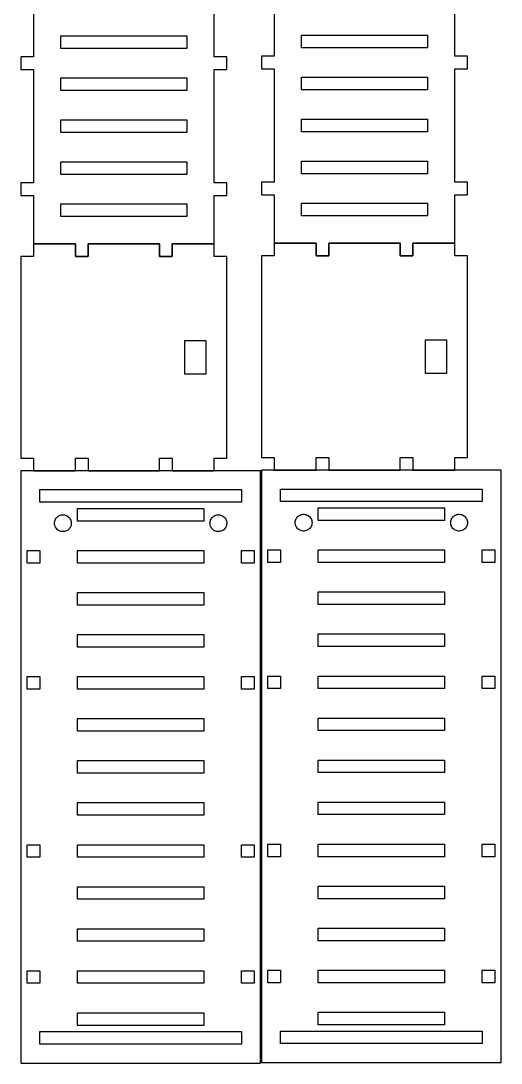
# Model space of a CAD drawing. Extents: x 0 to 571, y 0 to 504.
# Drawn here: x 285.7 to 400, y 0.3 to 248.4 of the extents above; entities that cross this region are included whole.
import ezdxf

# ---------------------------------------------------------------- set-up
doc = ezdxf.new("R2010")
doc.units = 0
doc.layers.add('Layer_1', color=7, linetype='CONTINUOUS')

msp = doc.modelspace()

# ---------------------------------------------------------------- linework, layer by layer
at = {"layer": 'Layer_1', "color": 7}
for p, q in [((288.705619, 276.782249), (288.705619, 239.782244)), ((331.705619, 239.782244), (331.705619, 276.782249)), ((345.98784, 276.92336), (345.98784, 239.923355)), ((388.98784, 239.923355), (388.98784, 276.92336)), ((295.205619, 241.78224), (295.205619, 244.782234)), ((295.205619, 244.782234), (325.205619, 244.782234)), ((325.205619, 244.782234), (325.205619, 241.78224)), ((352.48784, 241.923351), (352.48784, 244.923345)), ((352.48784, 244.923345), (382.48784, 244.923345)), ((382.48784, 244.923345), (382.48784, 241.923351)), ((325.205619, 241.78224), (295.205619, 241.78224)), ((382.48784, 241.923351), (352.48784, 241.923351)), ((288.705619, 239.782244), (285.705619, 239.782244)), ((285.705619, 239.782244), (285.705619, 236.78225)), ((334.705619, 239.782244), (331.705619, 239.782244)), ((334.705619, 236.78225), (334.705619, 239.782244)), ((345.98784, 239.923355), (342.98784, 239.923355)), ((342.98784, 239.923355), (342.98784, 236.923361)), ((391.98784, 239.923355), (388.98784, 239.923355)), ((391.98784, 236.923361), (391.98784, 239.923355)), ((285.705619, 236.78225), (288.705619, 236.78225)), ((288.705619, 236.78225), (288.705619, 209.782248)), ((331.705619, 209.782248), (331.705619, 236.78225)), ((331.705619, 236.78225), (334.705619, 236.78225)), ((342.98784, 236.923361), (345.98784, 236.923361)), ((345.98784, 236.923361), (345.98784, 209.923359)), ((388.98784, 209.923359), (388.98784, 236.923361)), ((388.98784, 236.923361), (391.98784, 236.923361)), ((295.205619, 231.78226), (295.205619, 234.782254)), ((295.205619, 234.782254), (325.205619, 234.782254)), ((325.205619, 234.782254), (325.205619, 231.78226)), ((352.48784, 231.923371), (352.48784, 234.923365)), ((352.48784, 234.923365), (382.48784, 234.923365)), ((382.48784, 234.923365), (382.48784, 231.923371)), ((325.205619, 231.78226), (295.205619, 231.78226)), ((382.48784, 231.923371), (352.48784, 231.923371)), ((295.205619, 221.782252), (295.205619, 224.782246)), ((295.205619, 224.782246), (325.205619, 224.782246)), ((325.205619, 224.782246), (325.205619, 221.782252)), ((352.48784, 221.923363), (352.48784, 224.923357)), ((352.48784, 224.923357), (382.48784, 224.923357)), ((382.48784, 224.923357), (382.48784, 221.923363)), ((325.205619, 221.782252), (295.205619, 221.782252)), ((382.48784, 221.923363), (352.48784, 221.923363)), ((295.205619, 211.782244), (295.205619, 214.782238)), ((295.205619, 214.782238), (325.205619, 214.782238)), ((325.205619, 214.782238), (325.205619, 211.782244)), ((352.48784, 211.923355), (352.48784, 214.923349)), ((352.48784, 214.923349), (382.48784, 214.923349)), ((382.48784, 214.923349), (382.48784, 211.923355)), ((325.205619, 211.782244), (295.205619, 211.782244)), ((382.48784, 211.923355), (352.48784, 211.923355)), ((288.705619, 209.782248), (285.705619, 209.782248)), ((285.705619, 209.782248), (285.705619, 206.782254)), ((334.705619, 209.782248), (331.705619, 209.782248)), ((334.705619, 206.782254), (334.705619, 209.782248)), ((345.98784, 209.923359), (342.98784, 209.923359)), ((342.98784, 209.923359), (342.98784, 206.923365)), ((391.98784, 209.923359), (388.98784, 209.923359)), ((391.98784, 206.923365), (391.98784, 209.923359)), ((285.705619, 206.782254), (288.705619, 206.782254)), ((288.705619, 206.782254), (288.705619, 195.282234)), ((331.705619, 195.282234), (331.705619, 206.782254)), ((331.705619, 206.782254), (334.705619, 206.782254)), ((342.98784, 206.923365), (345.98784, 206.923365)), ((345.98784, 206.923365), (345.98784, 195.423345)), ((388.98784, 195.423345), (388.98784, 206.923365)), ((388.98784, 206.923365), (391.98784, 206.923365)), ((295.205619, 201.782235), (295.205619, 204.782258)), ((295.205619, 204.782258), (325.205619, 204.782258)), ((325.205619, 204.782258), (325.205619, 201.782235)), ((352.48784, 201.923347), (352.48784, 204.923369)), ((352.48784, 204.923369), (382.48784, 204.923369)), ((382.48784, 204.923369), (382.48784, 201.923347)), ((325.205619, 201.782235), (295.205619, 201.782235)), ((382.48784, 201.923347), (352.48784, 201.923347)), ((288.705619, 195.282234), (298.705619, 195.282234)), ((298.705637, 195.282235), (288.705629, 195.282235)), ((288.705629, 195.282235), (288.705629, 192.282235)), ((298.705619, 195.282234), (298.705619, 192.28224)), ((298.705637, 192.282235), (298.705637, 195.282235)), ((301.705619, 192.28224), (301.705619, 195.282234)), ((301.705619, 195.282234), (318.705619, 195.282234)), ((318.705625, 195.282235), (301.705631, 195.282235)), ((301.705631, 195.282235), (301.705631, 192.282235)), ((318.705619, 195.282234), (318.705619, 192.28224)), ((318.705625, 192.282235), (318.705625, 195.282235)), ((331.705627, 195.282235), (321.705619, 195.282235)), ((321.705619, 195.282235), (321.705619, 192.282235)), ((321.705619, 192.28224), (321.705619, 195.282234)), ((321.705619, 195.282234), (331.705619, 195.282234)), ((331.705627, 192.282235), (331.705627, 195.282235)), ((345.98784, 195.423345), (355.987841, 195.423345)), ((355.987858, 195.423346), (345.98785, 195.423346)), ((345.98785, 195.423346), (345.98785, 192.423346)), ((355.987841, 195.423345), (355.987841, 192.423351)), ((355.987858, 192.423346), (355.987858, 195.423346)), ((358.98784, 192.423351), (358.98784, 195.423345)), ((358.98784, 195.423345), (375.98784, 195.423345)), ((375.987846, 195.423346), (358.987852, 195.423346)), ((358.987852, 195.423346), (358.987852, 192.423346)), ((375.98784, 195.423345), (375.98784, 192.423351)), ((375.987846, 192.423346), (375.987846, 195.423346)), ((388.987848, 195.423346), (378.98784, 195.423346)), ((378.98784, 195.423346), (378.98784, 192.423346)), ((378.98784, 192.423351), (378.98784, 195.423345)), ((378.98784, 195.423345), (388.98784, 195.423345)), ((388.987848, 192.423346), (388.987848, 195.423346)), ((288.705629, 192.282235), (285.705635, 192.282235)), ((285.705635, 192.282235), (285.705635, 144.282235)), ((298.705619, 192.28224), (301.705619, 192.28224)), ((301.705631, 192.282235), (298.705637, 192.282235)), ((318.705619, 192.28224), (321.705619, 192.28224)), ((321.705619, 192.282235), (318.705625, 192.282235)), ((334.705627, 192.282235), (331.705627, 192.282235)), ((334.705627, 144.282235), (334.705627, 192.282235)), ((345.98785, 192.423346), (342.987856, 192.423346)), ((342.987856, 192.423346), (342.987856, 144.423346)), ((355.987841, 192.423351), (358.98784, 192.423351)), ((358.987852, 192.423346), (355.987858, 192.423346)), ((375.98784, 192.423351), (378.98784, 192.423351)), ((378.98784, 192.423346), (375.987846, 192.423346)), ((391.987848, 192.423346), (388.987848, 192.423346)), ((391.987848, 144.423346), (391.987848, 192.423346)), ((324.705613, 172.282235), (329.705626, 172.282235)), ((324.705613, 164.282235), (324.705613, 172.282235)), ((329.705626, 172.282235), (329.705626, 164.282235)), ((381.987834, 172.423346), (386.987847, 172.423346)), ((381.987834, 164.423346), (381.987834, 172.423346)), ((386.987847, 172.423346), (386.987847, 164.423346)), ((329.705626, 164.282235), (324.705613, 164.282235)), ((386.987847, 164.423346), (381.987834, 164.423346)), ((285.705635, 144.282235), (288.705629, 144.282235)), ((288.705629, 144.282235), (288.705629, 141.282235)), ((298.705637, 141.282235), (298.705637, 144.282235)), ((298.705637, 144.282235), (301.705631, 144.282235)), ((301.705631, 144.282235), (301.705631, 141.282235)), ((318.705625, 141.282235), (318.705625, 144.282235)), ((318.705625, 144.282235), (321.705619, 144.282235)), ((321.705619, 144.282235), (321.705619, 141.282235)), ((331.705627, 144.282235), (334.705627, 144.282235)), ((331.705627, 141.282235), (331.705627, 144.282235)), ((342.987856, 144.423346), (345.98785, 144.423346)), ((345.98785, 144.423346), (345.98785, 141.423346)), ((355.987858, 141.423346), (355.987858, 144.423346)), ((355.987858, 144.423346), (358.987852, 144.423346)), ((358.987852, 144.423346), (358.987852, 141.423346)), ((375.987846, 141.423346), (375.987846, 144.423346)), ((375.987846, 144.423346), (378.98784, 144.423346)), ((378.98784, 144.423346), (378.98784, 141.423346)), ((388.987848, 144.423346), (391.987848, 144.423346)), ((388.987848, 141.423346), (388.987848, 144.423346)), ((399.987855, 141.423349), (342.987856, 141.423349)), ((342.987856, 141.423349), (342.987856, 0.423335)), ((345.98785, 141.423346), (355.987858, 141.423346)), ((358.987852, 141.423346), (375.987846, 141.423346)), ((378.98784, 141.423346), (388.987848, 141.423346)), ((399.987855, 0.423335), (399.987855, 141.423349)), ((342.705634, 141.282238), (285.705635, 141.282238)), ((285.705635, 141.282238), (285.705635, 0.282224)), ((288.705629, 141.282235), (298.705637, 141.282235)), ((301.705631, 141.282235), (318.705625, 141.282235)), ((321.705619, 141.282235), (331.705627, 141.282235)), ((342.705634, 0.282224), (342.705634, 141.282238)), ((290.205634, 133.782236), (290.205634, 136.782236)), ((290.205634, 136.782236), (338.205634, 136.782236)), ((338.205634, 136.782236), (338.205634, 133.782236)), ((347.487855, 133.923347), (347.487855, 136.923347)), ((347.487855, 136.923347), (395.487855, 136.923347)), ((395.487855, 136.923347), (395.487855, 133.923347)), ((338.205634, 133.782236), (290.205634, 133.782236)), ((299.205634, 129.282236), (299.205634, 132.282236)), ((299.205634, 132.282236), (329.205634, 132.282236)), ((329.205634, 132.282236), (329.205634, 129.282236)), ((395.487855, 133.923347), (347.487855, 133.923347)), ((356.487855, 129.423348), (356.487855, 132.423347)), ((356.487855, 132.423347), (386.487855, 132.423347)), ((386.487855, 132.423347), (386.487855, 129.423348)), ((293.705634, 128.782237), (293.721433, 129.032935)), ((293.721434, 129.032935), (293.768434, 129.279637)), ((293.768434, 129.279637), (293.846134, 129.518437)), ((293.846134, 129.518437), (293.953034, 129.745736)), ((293.953034, 129.745736), (294.087634, 129.957837)), ((294.087634, 129.957837), (294.247734, 130.151337)), ((294.247734, 130.151337), (294.430834, 130.323236)), ((294.430834, 130.323236), (294.634034, 130.470838)), ((294.634034, 130.470838), (294.854134, 130.591835)), ((294.854134, 130.591835), (295.087634, 130.684336)), ((295.087634, 130.684336), (295.330834, 130.746837)), ((295.330834, 130.746837), (295.580034, 130.778237)), ((295.580034, 130.778237), (295.831234, 130.778237)), ((295.831234, 130.778237), (296.080434, 130.746837)), ((296.080434, 130.746837), (296.323634, 130.684336)), ((296.323634, 130.684336), (296.557234, 130.591835)), ((296.557234, 130.591835), (296.777334, 130.470838)), ((296.777334, 130.470838), (296.980534, 130.323236)), ((296.980534, 130.323236), (297.163534, 130.151337)), ((297.163534, 130.151337), (297.323634, 129.957837)), ((297.323634, 129.957837), (297.458234, 129.745736)), ((297.458234, 129.745736), (297.565234, 129.518437)), ((297.565234, 129.518437), (297.642834, 129.279637)), ((297.642834, 129.279637), (297.689834, 129.032935)), ((297.689834, 129.032935), (297.705633, 128.782237)), ((329.205634, 129.282236), (299.205634, 129.282236)), ((330.705634, 128.782237), (330.721433, 129.032935)), ((330.721434, 129.032935), (330.768434, 129.279637)), ((330.768434, 129.279637), (330.846034, 129.518437)), ((330.846034, 129.518437), (330.953034, 129.745736)), ((330.953034, 129.745736), (331.087634, 129.957837)), ((331.087634, 129.957837), (331.247734, 130.151337)), ((331.247734, 130.151337), (331.430734, 130.323236)), ((331.430734, 130.323236), (331.633934, 130.470838)), ((331.633934, 130.470838), (331.854034, 130.591835)), ((331.854034, 130.591835), (332.087634, 130.684336)), ((332.087634, 130.684336), (332.330834, 130.746837)), ((332.330834, 130.746837), (332.580034, 130.778237)), ((332.580034, 130.778237), (332.831234, 130.778237)), ((332.831234, 130.778237), (333.080434, 130.746837)), ((333.080434, 130.746837), (333.323634, 130.684336)), ((333.323634, 130.684336), (333.557134, 130.591835)), ((333.557134, 130.591835), (333.777234, 130.470838)), ((333.777234, 130.470838), (333.980434, 130.323236)), ((333.980434, 130.323236), (334.163534, 130.151337)), ((334.163534, 130.151337), (334.323634, 129.957837)), ((334.323634, 129.957837), (334.458234, 129.745736)), ((334.458234, 129.745736), (334.565134, 129.518437)), ((334.565134, 129.518437), (334.642834, 129.279637)), ((334.642834, 129.279637), (334.689834, 129.032935)), ((334.689834, 129.032935), (334.705633, 128.782237)), ((350.987855, 128.923349), (351.003654, 129.174047)), ((351.003655, 129.174047), (351.050655, 129.420748)), ((351.050655, 129.420748), (351.128355, 129.659548)), ((351.128355, 129.659548), (351.235255, 129.886847)), ((351.235255, 129.886847), (351.369855, 130.098948)), ((351.369855, 130.098948), (351.529955, 130.292448)), ((351.529955, 130.292448), (351.713055, 130.464347)), ((351.713055, 130.464347), (351.916255, 130.611949)), ((351.916255, 130.611949), (352.136355, 130.732946)), ((352.136355, 130.732946), (352.369855, 130.825447)), ((352.369855, 130.825447), (352.613055, 130.887948)), ((352.613055, 130.887948), (352.862255, 130.919348)), ((352.862255, 130.919348), (353.113455, 130.919348)), ((353.113455, 130.919348), (353.362655, 130.887948)), ((353.362655, 130.887948), (353.605855, 130.825447)), ((353.605855, 130.825447), (353.839455, 130.732946)), ((353.839455, 130.732946), (354.059555, 130.611949)), ((354.059555, 130.611949), (354.262755, 130.464347)), ((354.262755, 130.464347), (354.445755, 130.292448)), ((354.445755, 130.292448), (354.605855, 130.098948)), ((354.605855, 130.098948), (354.740455, 129.886847)), ((354.740455, 129.886847), (354.847455, 129.659548)), ((354.847455, 129.659548), (354.925055, 129.420748)), ((354.925055, 129.420748), (354.972055, 129.174047)), ((354.972055, 129.174047), (354.987854, 128.923349)), ((386.487855, 129.423348), (356.487855, 129.423348)), ((387.987855, 128.923349), (388.003654, 129.174047)), ((388.003655, 129.174047), (388.050655, 129.420748)), ((388.050655, 129.420748), (388.128255, 129.659548)), ((388.128255, 129.659548), (388.235255, 129.886847)), ((388.235255, 129.886847), (388.369855, 130.098948)), ((388.369855, 130.098948), (388.529955, 130.292448)), ((388.529955, 130.292448), (388.712955, 130.464347)), ((388.712955, 130.464347), (388.916155, 130.611949)), ((388.916155, 130.611949), (389.136255, 130.732946)), ((389.136255, 130.732946), (389.369855, 130.825447)), ((389.369855, 130.825447), (389.613055, 130.887948)), ((389.613055, 130.887948), (389.862255, 130.919348)), ((389.862255, 130.919348), (390.113455, 130.919348)), ((390.113455, 130.919348), (390.362655, 130.887948)), ((390.362655, 130.887948), (390.605855, 130.825447)), ((390.605855, 130.825447), (390.839355, 130.732946)), ((390.839355, 130.732946), (391.059455, 130.611949)), ((391.059455, 130.611949), (391.262655, 130.464347)), ((391.262655, 130.464347), (391.445755, 130.292448)), ((391.445755, 130.292448), (391.605855, 130.098948)), ((391.605855, 130.098948), (391.740455, 129.886847)), ((391.740455, 129.886847), (391.847355, 129.659548)), ((391.847355, 129.659548), (391.925055, 129.420748)), ((391.925055, 129.420748), (391.972055, 129.174047)), ((391.972055, 129.174047), (391.987854, 128.923349)), ((293.721434, 128.531537), (293.705635, 128.782237)), ((293.768434, 128.284835), (293.721434, 128.531537)), ((293.846134, 128.045937), (293.768434, 128.284835)), ((293.953034, 127.818736), (293.846134, 128.045937)), ((294.087634, 127.606635), (293.953034, 127.818736)), ((294.247734, 127.413135), (294.087634, 127.606635)), ((294.430834, 127.241236), (294.247734, 127.413135)), ((294.634034, 127.093535), (294.430834, 127.241236)), ((294.854134, 126.972535), (294.634034, 127.093535)), ((295.087634, 126.880136), (294.854134, 126.972535)), ((295.330834, 126.817638), (295.087634, 126.880136)), ((295.580034, 126.786136), (295.330834, 126.817638)), ((295.831234, 126.786136), (295.580034, 126.786136)), ((296.080434, 126.817638), (295.831234, 126.786136)), ((296.323634, 126.880136), (296.080434, 126.817638)), ((296.557234, 126.972535), (296.323634, 126.880136)), ((296.777334, 127.093535), (296.557234, 126.972535)), ((296.980534, 127.241236), (296.777334, 127.093535)), ((297.163534, 127.413135), (296.980534, 127.241236)), ((297.323634, 127.606635), (297.163534, 127.413135)), ((297.458234, 127.818736), (297.323634, 127.606635)), ((297.565234, 128.045937), (297.458234, 127.818736)), ((297.642834, 128.284835), (297.565234, 128.045937)), ((297.689834, 128.531537), (297.642834, 128.284835)), ((297.705634, 128.782237), (297.689835, 128.531537)), ((330.721434, 128.531537), (330.705635, 128.782237)), ((330.768434, 128.284835), (330.721434, 128.531537)), ((330.846034, 128.045937), (330.768434, 128.284835)), ((330.953034, 127.818736), (330.846034, 128.045937)), ((331.087634, 127.606635), (330.953034, 127.818736)), ((331.247734, 127.413135), (331.087634, 127.606635)), ((331.430734, 127.241236), (331.247734, 127.413135)), ((331.633934, 127.093535), (331.430734, 127.241236)), ((331.854034, 126.972535), (331.633934, 127.093535)), ((332.087634, 126.880136), (331.854034, 126.972535)), ((332.330834, 126.817638), (332.087634, 126.880136)), ((332.580034, 126.786136), (332.330834, 126.817638)), ((332.831234, 126.786136), (332.580034, 126.786136)), ((333.080434, 126.817638), (332.831234, 126.786136)), ((333.323634, 126.880136), (333.080434, 126.817638)), ((333.557134, 126.972535), (333.323634, 126.880136)), ((333.777234, 127.093535), (333.557134, 126.972535)), ((333.980434, 127.241236), (333.777234, 127.093535)), ((334.163534, 127.413135), (333.980434, 127.241236)), ((334.323634, 127.606635), (334.163534, 127.413135)), ((334.458234, 127.818736), (334.323634, 127.606635)), ((334.565134, 128.045937), (334.458234, 127.818736)), ((334.642834, 128.284835), (334.565134, 128.045937)), ((334.689834, 128.531537), (334.642834, 128.284835)), ((334.705634, 128.782237), (334.689835, 128.531537)), ((351.003655, 128.672648), (350.987856, 128.923349)), ((351.050655, 128.425946), (351.003655, 128.672648)), ((351.128355, 128.187048), (351.050655, 128.425946)), ((351.235255, 127.959848), (351.128355, 128.187048)), ((351.369855, 127.747746), (351.235255, 127.959848)), ((351.529955, 127.554246), (351.369855, 127.747746)), ((351.713055, 127.382348), (351.529955, 127.554246)), ((351.916255, 127.234647), (351.713055, 127.382348)), ((352.136355, 127.113647), (351.916255, 127.234647)), ((352.369855, 127.021247), (352.136355, 127.113647)), ((352.613055, 126.958749), (352.369855, 127.021247)), ((352.862255, 126.927247), (352.613055, 126.958749)), ((353.113455, 126.927247), (352.862255, 126.927247)), ((353.362655, 126.958749), (353.113455, 126.927247)), ((353.605855, 127.021247), (353.362655, 126.958749)), ((353.839455, 127.113647), (353.605855, 127.021247)), ((354.059555, 127.234647), (353.839455, 127.113647)), ((354.262755, 127.382348), (354.059555, 127.234647)), ((354.445755, 127.554246), (354.262755, 127.382348)), ((354.605855, 127.747746), (354.445755, 127.554246)), ((354.740455, 127.959848), (354.605855, 127.747746)), ((354.847455, 128.187048), (354.740455, 127.959848)), ((354.925055, 128.425946), (354.847455, 128.187048)), ((354.972055, 128.672648), (354.925055, 128.425946)), ((354.987855, 128.923349), (354.972056, 128.672648)), ((388.003655, 128.672648), (387.987856, 128.923349)), ((388.050655, 128.425946), (388.003655, 128.672648)), ((388.128255, 128.187048), (388.050655, 128.425946)), ((388.235255, 127.959848), (388.128255, 128.187048)), ((388.369855, 127.747746), (388.235255, 127.959848)), ((388.529955, 127.554246), (388.369855, 127.747746)), ((388.712955, 127.382348), (388.529955, 127.554246)), ((388.916155, 127.234647), (388.712955, 127.382348)), ((389.136255, 127.113647), (388.916155, 127.234647)), ((389.369855, 127.021247), (389.136255, 127.113647)), ((389.613055, 126.958749), (389.369855, 127.021247)), ((389.862255, 126.927247), (389.613055, 126.958749)), ((390.113455, 126.927247), (389.862255, 126.927247)), ((390.362655, 126.958749), (390.113455, 126.927247)), ((390.605855, 127.021247), (390.362655, 126.958749)), ((390.839355, 127.113647), (390.605855, 127.021247)), ((391.059455, 127.234647), (390.839355, 127.113647)), ((391.262655, 127.382348), (391.059455, 127.234647)), ((391.445755, 127.554246), (391.262655, 127.382348)), ((391.605855, 127.747746), (391.445755, 127.554246)), ((391.740455, 127.959848), (391.605855, 127.747746)), ((391.847355, 128.187048), (391.740455, 127.959848)), ((391.925055, 128.425946), (391.847355, 128.187048)), ((391.972055, 128.672648), (391.925055, 128.425946)), ((391.987855, 128.923349), (391.972056, 128.672648)), ((287.205634, 119.282237), (287.205634, 122.282236)), ((287.205634, 122.282236), (290.205634, 122.282236)), ((290.205634, 122.282236), (290.205634, 119.282237)), ((299.205634, 119.282237), (299.205634, 122.282236)), ((299.205634, 122.282236), (329.205634, 122.282236)), ((329.205634, 122.282236), (329.205634, 119.282237)), ((338.205634, 119.282237), (338.205634, 122.282236)), ((338.205634, 122.282236), (341.205634, 122.282236)), ((341.205634, 122.282236), (341.205634, 119.282237)), ((344.487855, 119.423348), (344.487855, 122.423347)), ((344.487855, 122.423347), (347.487855, 122.423347)), ((347.487855, 122.423347), (347.487855, 119.423348)), ((356.487855, 119.423348), (356.487855, 122.423347)), ((356.487855, 122.423347), (386.487855, 122.423347)), ((386.487855, 122.423347), (386.487855, 119.423348)), ((395.487855, 119.423348), (395.487855, 122.423347)), ((395.487855, 122.423347), (398.487855, 122.423347)), ((398.487855, 122.423347), (398.487855, 119.423348)), ((290.205634, 119.282237), (287.205634, 119.282237)), ((329.205634, 119.282237), (299.205634, 119.282237)), ((341.205634, 119.282237), (338.205634, 119.282237)), ((347.487855, 119.423348), (344.487855, 119.423348)), ((386.487855, 119.423348), (356.487855, 119.423348)), ((398.487855, 119.423348), (395.487855, 119.423348)), ((299.205634, 109.282237), (299.205634, 112.282237)), ((299.205634, 112.282237), (329.205634, 112.282237)), ((329.205634, 112.282237), (329.205634, 109.282237)), ((356.487855, 109.423348), (356.487855, 112.423348)), ((356.487855, 112.423348), (386.487855, 112.423348)), ((386.487855, 112.423348), (386.487855, 109.423348)), ((329.205634, 109.282237), (299.205634, 109.282237)), ((386.487855, 109.423348), (356.487855, 109.423348)), ((299.205634, 99.282237), (299.205634, 102.282237)), ((299.205634, 102.282237), (329.205634, 102.282237)), ((329.205634, 102.282237), (329.205634, 99.282237)), ((356.487855, 99.423348), (356.487855, 102.423348)), ((356.487855, 102.423348), (386.487855, 102.423348)), ((386.487855, 102.423348), (386.487855, 99.423348)), ((329.205634, 99.282237), (299.205634, 99.282237)), ((386.487855, 99.423348), (356.487855, 99.423348)), ((287.205634, 89.282237), (287.205634, 92.282237)), ((287.205634, 92.282237), (290.205634, 92.282237)), ((290.205634, 92.282237), (290.205634, 89.282237)), ((299.205634, 89.282237), (299.205634, 92.282237)), ((299.205634, 92.282237), (329.205634, 92.282237)), ((329.205634, 92.282237), (329.205634, 89.282237)), ((338.205634, 89.282237), (338.205634, 92.282237)), ((338.205634, 92.282237), (341.205634, 92.282237)), ((341.205634, 92.282237), (341.205634, 89.282237)), ((344.487855, 89.423349), (344.487855, 92.423348)), ((344.487855, 92.423348), (347.487855, 92.423348)), ((347.487855, 92.423348), (347.487855, 89.423349)), ((356.487855, 89.423349), (356.487855, 92.423348)), ((356.487855, 92.423348), (386.487855, 92.423348)), ((386.487855, 92.423348), (386.487855, 89.423349)), ((395.487855, 89.423349), (395.487855, 92.423348)), ((395.487855, 92.423348), (398.487855, 92.423348)), ((398.487855, 92.423348), (398.487855, 89.423349)), ((347.487855, 89.423349), (344.487855, 89.423349)), ((386.487855, 89.423349), (356.487855, 89.423349)), ((398.487855, 89.423349), (395.487855, 89.423349)), ((290.205634, 89.282237), (287.205634, 89.282237)), ((329.205634, 89.282237), (299.205634, 89.282237)), ((341.205634, 89.282237), (338.205634, 89.282237)), ((299.205634, 79.282235), (299.205634, 82.282229)), ((299.205634, 82.282229), (329.205634, 82.282229)), ((329.205634, 82.282229), (329.205634, 79.282235)), ((356.487855, 79.423346), (356.487855, 82.42334)), ((356.487855, 82.42334), (386.487855, 82.42334)), ((386.487855, 82.42334), (386.487855, 79.423346)), ((386.487855, 79.423346), (356.487855, 79.423346)), ((329.205634, 79.282235), (299.205634, 79.282235)), ((299.205634, 69.282227), (299.205634, 72.282249)), ((299.205634, 72.282249), (329.205634, 72.282249)), ((329.205634, 72.282249), (329.205634, 69.282227)), ((356.487855, 69.423338), (356.487855, 72.42336)), ((356.487855, 72.42336), (386.487855, 72.42336)), ((386.487855, 72.42336), (386.487855, 69.423338)), ((329.205634, 69.282227), (299.205634, 69.282227)), ((386.487855, 69.423338), (356.487855, 69.423338)), ((299.205634, 59.282247), (299.205634, 62.282241)), ((299.205634, 62.282241), (329.205634, 62.282241)), ((329.205634, 62.282241), (329.205634, 59.282247)), ((356.487855, 59.423358), (356.487855, 62.423352)), ((356.487855, 62.423352), (386.487855, 62.423352)), ((386.487855, 62.423352), (386.487855, 59.423358)), ((329.205634, 59.282247), (299.205634, 59.282247)), ((386.487855, 59.423358), (356.487855, 59.423358)), ((287.205634, 49.282238), (287.205634, 52.282232)), ((287.205634, 52.282232), (290.205634, 52.282232)), ((290.205634, 52.282232), (290.205634, 49.282238)), ((299.205634, 49.282238), (299.205634, 52.282232)), ((299.205634, 52.282232), (329.205634, 52.282232)), ((329.205634, 52.282232), (329.205634, 49.282238)), ((338.205634, 49.282238), (338.205634, 52.282232)), ((338.205634, 52.282232), (341.205634, 52.282232)), ((341.205634, 52.282232), (341.205634, 49.282238)), ((344.487855, 49.42335), (344.487855, 52.423344)), ((344.487855, 52.423344), (347.487855, 52.423344)), ((347.487855, 52.423344), (347.487855, 49.42335)), ((356.487855, 49.42335), (356.487855, 52.423344)), ((356.487855, 52.423344), (386.487855, 52.423344)), ((386.487855, 52.423344), (386.487855, 49.42335)), ((395.487855, 49.42335), (395.487855, 52.423344)), ((395.487855, 52.423344), (398.487855, 52.423344)), ((398.487855, 52.423344), (398.487855, 49.42335)), ((290.205634, 49.282238), (287.205634, 49.282238)), ((329.205634, 49.282238), (299.205634, 49.282238)), ((341.205634, 49.282238), (338.205634, 49.282238)), ((347.487855, 49.42335), (344.487855, 49.42335)), ((386.487855, 49.42335), (356.487855, 49.42335)), ((398.487855, 49.42335), (395.487855, 49.42335)), ((299.205634, 39.28223), (299.205634, 42.282224)), ((299.205634, 42.282224), (329.205634, 42.282224)), ((329.205634, 42.282224), (329.205634, 39.28223)), ((356.487855, 39.423341), (356.487855, 42.423335)), ((356.487855, 42.423335), (386.487855, 42.423335)), ((386.487855, 42.423335), (386.487855, 39.423341)), ((329.205634, 39.28223), (299.205634, 39.28223)), ((386.487855, 39.423341), (356.487855, 39.423341)), ((299.205634, 29.28225), (299.205634, 32.282244)), ((299.205634, 32.282244), (329.205634, 32.282244)), ((329.205634, 32.282244), (329.205634, 29.28225)), ((356.487855, 29.423361), (356.487855, 32.423355)), ((356.487855, 32.423355), (386.487855, 32.423355)), ((386.487855, 32.423355), (386.487855, 29.423361)), ((329.205634, 29.28225), (299.205634, 29.28225)), ((386.487855, 29.423361), (356.487855, 29.423361)), ((344.487855, 19.423353), (344.487855, 22.423347)), ((344.487855, 22.423347), (347.487855, 22.423347)), ((347.487855, 22.423347), (347.487855, 19.423353)), ((356.487855, 19.423353), (356.487855, 22.423347)), ((356.487855, 22.423347), (386.487855, 22.423347)), ((386.487855, 22.423347), (386.487855, 19.423353)), ((395.487855, 19.423353), (395.487855, 22.423347)), ((395.487855, 22.423347), (398.487855, 22.423347)), ((398.487855, 22.423347), (398.487855, 19.423353)), ((287.205634, 19.282242), (287.205634, 22.282236)), ((287.205634, 22.282236), (290.205634, 22.282236)), ((290.205634, 22.282236), (290.205634, 19.282242)), ((299.205634, 19.282242), (299.205634, 22.282236)), ((299.205634, 22.282236), (329.205634, 22.282236)), ((329.205634, 22.282236), (329.205634, 19.282242)), ((338.205634, 19.282242), (338.205634, 22.282236)), ((338.205634, 22.282236), (341.205634, 22.282236)), ((341.205634, 22.282236), (341.205634, 19.282242)), ((290.205634, 19.282242), (287.205634, 19.282242)), ((329.205634, 19.282242), (299.205634, 19.282242)), ((341.205634, 19.282242), (338.205634, 19.282242)), ((347.487855, 19.423353), (344.487855, 19.423353)), ((386.487855, 19.423353), (356.487855, 19.423353)), ((398.487855, 19.423353), (395.487855, 19.423353)), ((356.487855, 9.423345), (356.487855, 12.423339)), ((356.487855, 12.423339), (386.487855, 12.423339)), ((386.487855, 12.423339), (386.487855, 9.423345)), ((299.205634, 9.282234), (299.205634, 12.282228)), ((299.205634, 12.282228), (329.205634, 12.282228)), ((329.205634, 12.282228), (329.205634, 9.282234)), ((290.205634, 4.782229), (290.205634, 7.782223)), ((290.205634, 7.782223), (338.205634, 7.782223)), ((329.205634, 9.282234), (299.205634, 9.282234)), ((338.205634, 7.782223), (338.205634, 4.782229)), ((347.487855, 4.92334), (347.487855, 7.923334)), ((347.487855, 7.923334), (395.487855, 7.923334)), ((386.487855, 9.423345), (356.487855, 9.423345)), ((395.487855, 7.923334), (395.487855, 4.92334)), ((338.205634, 4.782229), (290.205634, 4.782229)), ((395.487855, 4.92334), (347.487855, 4.92334)), ((285.705635, 0.282224), (342.705634, 0.282224)), ((342.987856, 0.423335), (399.987855, 0.423335))]:
    msp.add_line(p, q, dxfattribs=at)

doc.saveas('drawing.dxf')
